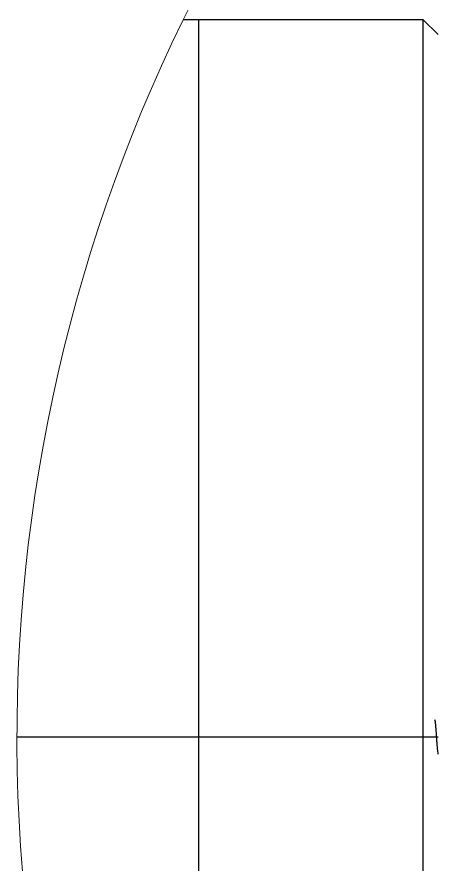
# Model space of a CAD drawing. Header units: millimetres. Extents: x 2 to 1187, y 2 to 839.
# Drawn here: x 757.72 to 771.8, y 720.11 to 748.45 of the extents above; entities that cross this region are included whole.
import ezdxf

# ---------------------------------------------------------------- set-up
doc = ezdxf.new("R2010")
doc.units = ezdxf.units.MM

msp = doc.modelspace()

# ---------------------------------------------------------------- linework, layer by layer
at = {"color": 7, "linetype": 'Continuous', "lineweight": 25}
for p, q in [((763.7982, 748.362), (763.2764, 748.362)), ((771.2981, 748.3621), (763.7982, 748.3621)), ((763.7982, 724.362), (763.7982, 748.362)), ((771.7981, 747.862), (771.2981, 748.3621)), ((763.7982, 724.362), (757.7167, 724.362)), ((771.2982, 724.362), (763.7982, 724.362)), ((763.7982, 700.3621), (763.7982, 724.362)), ((771.7981, 724.362), (771.2982, 724.362))]:
    msp.add_line(p, q, dxfattribs=at)
at = {"color": 7, "linetype": 'Continuous', "lineweight": 25, "flags": 128}
for points in [[(771.2982, 724.362), (771.2982, 727.4947), (771.2982, 730.5737), (771.2982, 733.5465), (771.2982, 736.362), (771.2982, 738.9723), (771.2982, 741.3326), (771.2982, 743.4025), (771.2982, 745.1467), (771.2982, 746.5352), (771.2981, 747.5443), (771.2981, 748.1567), (771.2981, 748.3621)], [(771.2981, 700.3621), (771.2981, 700.5674), (771.2981, 701.1798), (771.2982, 702.1889), (771.2982, 703.5774), (771.2982, 705.3216), (771.2982, 707.3915), (771.2982, 709.7518), (771.2982, 712.362), (771.2982, 715.1776), (771.2982, 718.1504), (771.2982, 721.2294), (771.2982, 724.362)]]:
    msp.add_lwpolyline(points, dxfattribs=at)
at = {"color": 7, "linetype": 'Continuous', "lineweight": 18}
msp.add_arc((812.2981, 724.362), 54.5814, 135.29029, 248.5047, dxfattribs=at)
at = {"color": 7, "linetype": 'Continuous', "lineweight": 25}
msp.add_open_spline([(771.6823, 724.944), (771.6872, 724.9227), (771.7009, 724.8637), (771.7093, 724.755), (771.7213, 724.6175), (771.7314, 724.4686), (771.7413, 724.3236), (771.7502, 724.1924), (771.76, 724.0581), (771.7698, 723.9405), (771.7802, 723.8484), (771.7874, 723.8065), (771.7912, 723.7912), (771.7924, 723.7875), (771.7927, 723.7864)], degree=3, knots=[0, 0, 0, 0, 0.0564728, 0.1558911, 0.2801249, 0.412603, 0.5404232, 0.6549323, 0.7514825, 0.8873648, 0.9592076, 0.9901909, 0.9968702, 1, 1, 1, 1], dxfattribs=at)

doc.saveas('drawing.dxf')
